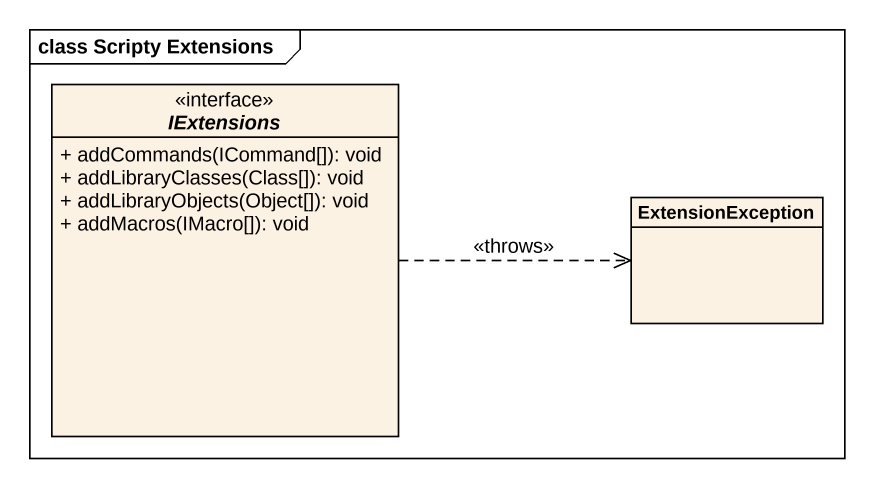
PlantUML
@startuml
mainframe class Scripty Extensions
hide circle
hide empty members
skinparam classAttributeIconSize 0
interface IExtensions <<interface>> {
  + addCommands(ICommand[]): void
  + addLibraryClasses(Class[]): void
  + addLibraryObjects(Object[]): void
  + addMacros(IMacro[]): void
}
class ExtensionException
IExtensions .right.> ExtensionException : <<throws>>
@enduml
